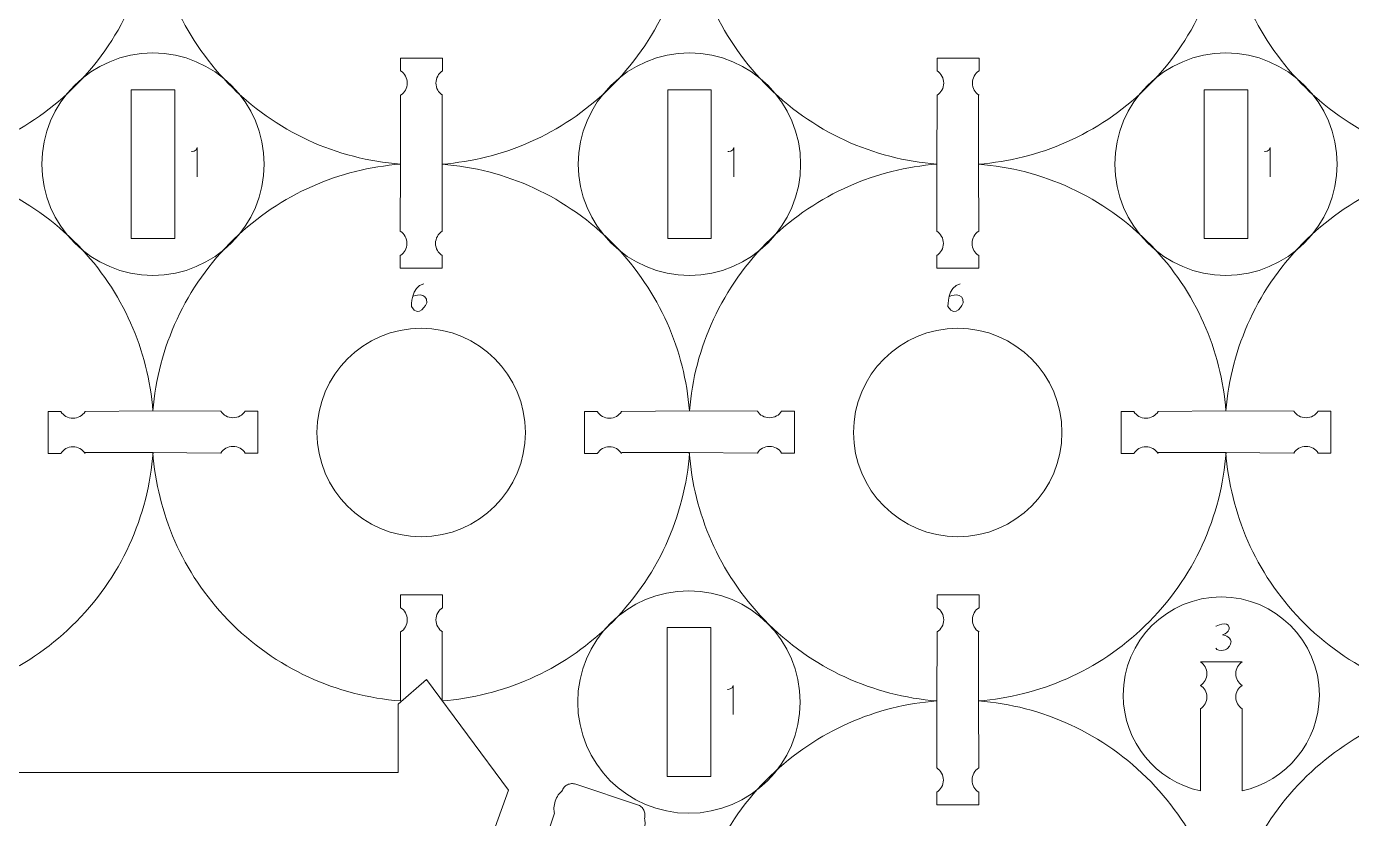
# Model space of a CAD drawing. Header units: centimetres. Extents: x -25 to 25, y -32.5 to 32.5.
# Drawn here: x 5.99 to 15.72, y 2.8 to 8.61 of the extents above; entities that cross this region are included whole.
import ezdxf

# ---------------------------------------------------------------- set-up
doc = ezdxf.new("R2010")
doc.units = ezdxf.units.CM
doc.header["$MEASUREMENT"] = 0
doc.layers.add('Capa 1', color=7, linetype='Continuous')

msp = doc.modelspace()

# ---------------------------------------------------------------- linework, layer by layer
at = {"layer": 'Capa 1', "color": 250, "lineweight": 9}
for centre in [(8.88901, 5.63467), (12.82693, 5.63467)]:
    msp.add_ellipse(centre, major_axis=(0, 0.765), ratio=1, dxfattribs=at)
for points, knots in [([(5.10378, 8.1127), (5.10378, 8.1127), (5.10406, 7.60411), (5.10406, 7.60411), (5.10406, 7.60411), (5.54714, 7.63827), (5.98133, 7.82133), (6.32549, 8.15467), (6.32549, 8.15467), (6.68774, 8.50552), (6.88667, 8.96141), (6.92106, 9.42766), (6.92106, 9.42766), (6.92106, 9.42766), (6.42241, 9.42794), (6.42241, 9.42794)], [0, 0, 0, 0, 0.2, 0.2, 0.2, 0.2, 0.4, 0.4, 0.4, 0.4, 0.6, 0.6, 0.6, 0.6, 1, 1, 1, 1]), ([(7.4185, 9.42324), (7.4185, 9.42324), (6.919, 9.42766), (6.919, 9.42766), (6.919, 9.42766), (6.95178, 8.98217), (7.13493, 8.54522), (7.47001, 8.19926), (7.47001, 8.19926), (7.81911, 7.83886), (8.27218, 7.6401), (8.73598, 7.60425), (8.73598, 7.60425), (8.73598, 7.60425), (8.73802, 8.11023), (8.73802, 8.11023)], [0, 0, 0, 0, 0.2, 0.2, 0.2, 0.2, 0.4, 0.4, 0.4, 0.4, 0.6, 0.6, 0.6, 0.6, 1, 1, 1, 1]), ([(9.0417, 8.1127), (9.0417, 8.1127), (9.04199, 7.60411), (9.04199, 7.60411), (9.04199, 7.60411), (9.48506, 7.63827), (9.91926, 7.82133), (10.26342, 8.15467), (10.26342, 8.15467), (10.62566, 8.50552), (10.82459, 8.96141), (10.85898, 9.42766), (10.85898, 9.42766), (10.85898, 9.42766), (10.36034, 9.42794), (10.36034, 9.42794)], [0, 0, 0, 0, 0.2, 0.2, 0.2, 0.2, 0.4, 0.4, 0.4, 0.4, 0.6, 0.6, 0.6, 0.6, 1, 1, 1, 1]), ([(11.35643, 9.42324), (11.35643, 9.42324), (10.85692, 9.42766), (10.85692, 9.42766), (10.85692, 9.42766), (10.88971, 8.98217), (11.07286, 8.54522), (11.40794, 8.19926), (11.40794, 8.19926), (11.75703, 7.83886), (12.21011, 7.6401), (12.6739, 7.60425), (12.6739, 7.60425), (12.6739, 7.60425), (12.67594, 8.11023), (12.67594, 8.11023)], [0, 0, 0, 0, 0.2, 0.2, 0.2, 0.2, 0.4, 0.4, 0.4, 0.4, 0.6, 0.6, 0.6, 0.6, 1, 1, 1, 1]), ([(12.97963, 8.1127), (12.97963, 8.1127), (12.97991, 7.60411), (12.97991, 7.60411), (12.97991, 7.60411), (13.42299, 7.63827), (13.85718, 7.82133), (14.20134, 8.15467), (14.20134, 8.15467), (14.56358, 8.50552), (14.76251, 8.96141), (14.79691, 9.42766), (14.79691, 9.42766), (14.79691, 9.42766), (14.29826, 9.42794), (14.29826, 9.42794)], [0, 0, 0, 0, 0.2, 0.2, 0.2, 0.2, 0.4, 0.4, 0.4, 0.4, 0.6, 0.6, 0.6, 0.6, 1, 1, 1, 1]), ([(15.29435, 9.42324), (15.29435, 9.42324), (14.79485, 9.42766), (14.79485, 9.42766), (14.79485, 9.42766), (14.82763, 8.98217), (15.01078, 8.54522), (15.34586, 8.19926), (15.34586, 8.19926), (15.69496, 7.83886), (16.14803, 7.6401), (16.61182, 7.60425), (16.61182, 7.60425), (16.61182, 7.60425), (16.61386, 8.11023), (16.61386, 8.11023)], [0, 0, 0, 0, 0.2, 0.2, 0.2, 0.2, 0.4, 0.4, 0.4, 0.4, 0.6, 0.6, 0.6, 0.6, 1, 1, 1, 1]), ([(6.10403, 7.60417), (6.10403, 8.05483), (6.46937, 8.42016), (6.92003, 8.42016), (6.92003, 8.42016), (7.37069, 8.42016), (7.73603, 8.05483), (7.73603, 7.60417), (7.73603, 7.60417), (7.73603, 7.15351), (7.37069, 6.78816), (6.92003, 6.78816), (6.92003, 6.78816), (6.46937, 6.78816), (6.10403, 7.15351), (6.10403, 7.60417)], [0, 0, 0, 0, 0.2, 0.2, 0.2, 0.2, 0.4, 0.4, 0.4, 0.4, 0.6, 0.6, 0.6, 0.6, 1, 1, 1, 1]), ([(8.73802, 8.28824), (8.73802, 8.28824), (8.7379, 8.38168), (8.7379, 8.38168), (8.7379, 8.38168), (8.7379, 8.38168), (9.04538, 8.38168), (9.04538, 8.38168), (9.04538, 8.38168), (9.04538, 8.38168), (9.04538, 8.28823), (9.04538, 8.28823)], [0, 0, 0, 0, 0.25, 0.25, 0.25, 0.25, 0.5, 0.5, 0.5, 0.5, 1, 1, 1, 1]), ([(10.04195, 7.60417), (10.04195, 8.05483), (10.40729, 8.42016), (10.85795, 8.42016), (10.85795, 8.42016), (11.30861, 8.42016), (11.67395, 8.05483), (11.67395, 7.60417), (11.67395, 7.60417), (11.67395, 7.15351), (11.30861, 6.78816), (10.85795, 6.78816), (10.85795, 6.78816), (10.40729, 6.78816), (10.04195, 7.15351), (10.04195, 7.60417)], [0, 0, 0, 0, 0.2, 0.2, 0.2, 0.2, 0.4, 0.4, 0.4, 0.4, 0.6, 0.6, 0.6, 0.6, 1, 1, 1, 1]), ([(12.67594, 8.28824), (12.67594, 8.28824), (12.67583, 8.38168), (12.67583, 8.38168), (12.67583, 8.38168), (12.67583, 8.38168), (12.98331, 8.38168), (12.98331, 8.38168), (12.98331, 8.38168), (12.98331, 8.38168), (12.98331, 8.28823), (12.98331, 8.28823)], [0, 0, 0, 0, 0.25, 0.25, 0.25, 0.25, 0.5, 0.5, 0.5, 0.5, 1, 1, 1, 1]), ([(13.97988, 7.60417), (13.97988, 8.05483), (14.34521, 8.42016), (14.79588, 8.42016), (14.79588, 8.42016), (15.24654, 8.42016), (15.61187, 8.05483), (15.61187, 7.60417), (15.61187, 7.60417), (15.61187, 7.15351), (15.24654, 6.78816), (14.79588, 6.78816), (14.79588, 6.78816), (14.34521, 6.78816), (13.97988, 7.15351), (13.97988, 7.60417)], [0, 0, 0, 0, 0.2, 0.2, 0.2, 0.2, 0.4, 0.4, 0.4, 0.4, 0.6, 0.6, 0.6, 0.6, 1, 1, 1, 1]), ([(8.73802, 8.11023), (8.76729, 8.12902), (8.78669, 8.16186), (8.78669, 8.19923), (8.78669, 8.19923), (8.78669, 8.2366), (8.76729, 8.26944), (8.73802, 8.28823)], [0, 0, 0, 0, 0.3333333, 0.3333333, 0.3333333, 0.3333333, 1, 1, 1, 1]), ([(9.04538, 8.11023), (9.01611, 8.12902), (8.99671, 8.16186), (8.99671, 8.19923), (8.99671, 8.19923), (8.99671, 8.2366), (9.01611, 8.26944), (9.04538, 8.28823)], [0, 0, 0, 0, 0.3333333, 0.3333333, 0.3333333, 0.3333333, 1, 1, 1, 1]), ([(12.67594, 8.11023), (12.70522, 8.12902), (12.72462, 8.16186), (12.72462, 8.19923), (12.72462, 8.19923), (12.72462, 8.2366), (12.70522, 8.26944), (12.67594, 8.28823)], [0, 0, 0, 0, 0.3333333, 0.3333333, 0.3333333, 0.3333333, 1, 1, 1, 1]), ([(12.98331, 8.11023), (12.95404, 8.12902), (12.93463, 8.16186), (12.93463, 8.19923), (12.93463, 8.19923), (12.93463, 8.2366), (12.95404, 8.26944), (12.98331, 8.28823)], [0, 0, 0, 0, 0.3333333, 0.3333333, 0.3333333, 0.3333333, 1, 1, 1, 1]), ([(7.07971, 8.15017), (7.07971, 8.15017), (7.07971, 7.05815), (7.07971, 7.05815), (7.07971, 7.05815), (7.07971, 7.05815), (6.76035, 7.05815), (6.76035, 7.05815), (6.76035, 7.05815), (6.76035, 7.05815), (6.76035, 8.15017), (6.76035, 8.15017), (6.76035, 8.15017), (6.76035, 8.15017), (7.07971, 8.15017), (7.07971, 8.15017)], [0, 0, 0, 0, 0.2, 0.2, 0.2, 0.2, 0.4, 0.4, 0.4, 0.4, 0.6, 0.6, 0.6, 0.6, 1, 1, 1, 1]), ([(11.01764, 8.15017), (11.01764, 8.15017), (11.01764, 7.05815), (11.01764, 7.05815), (11.01764, 7.05815), (11.01764, 7.05815), (10.69827, 7.05815), (10.69827, 7.05815), (10.69827, 7.05815), (10.69827, 7.05815), (10.69827, 8.15017), (10.69827, 8.15017), (10.69827, 8.15017), (10.69827, 8.15017), (11.01764, 8.15017), (11.01764, 8.15017)], [0, 0, 0, 0, 0.2, 0.2, 0.2, 0.2, 0.4, 0.4, 0.4, 0.4, 0.6, 0.6, 0.6, 0.6, 1, 1, 1, 1]), ([(14.95556, 8.15017), (14.95556, 8.15017), (14.95556, 7.05815), (14.95556, 7.05815), (14.95556, 7.05815), (14.95556, 7.05815), (14.63619, 7.05815), (14.63619, 7.05815), (14.63619, 7.05815), (14.63619, 7.05815), (14.63619, 8.15017), (14.63619, 8.15017), (14.63619, 8.15017), (14.63619, 8.15017), (14.95556, 8.15017), (14.95556, 8.15017)], [0, 0, 0, 0, 0.2, 0.2, 0.2, 0.2, 0.4, 0.4, 0.4, 0.4, 0.6, 0.6, 0.6, 0.6, 1, 1, 1, 1]), ([(6.42162, 5.78835), (6.42162, 5.78835), (6.92013, 5.79467), (6.92013, 5.79467), (6.92013, 5.79467), (6.8846, 6.2353), (6.70168, 6.66674), (6.37011, 7.00908), (6.37011, 7.00908), (6.02099, 7.36951), (5.56789, 7.56826), (5.10406, 7.60411), (5.10406, 7.60411), (5.10406, 7.60411), (5.10488, 7.11202), (5.10488, 7.11202)], [0, 0, 0, 0, 0.2, 0.2, 0.2, 0.2, 0.4, 0.4, 0.4, 0.4, 0.6, 0.6, 0.6, 0.6, 1, 1, 1, 1]), ([(8.73544, 7.11202), (8.73544, 7.11202), (8.73599, 7.60422), (8.73599, 7.60422), (8.73599, 7.60422), (8.29294, 7.57007), (7.85876, 7.38699), (7.51462, 7.05367), (7.51462, 7.05367), (7.15601, 6.70633), (6.95741, 6.25604), (6.92013, 5.79467), (6.92013, 5.79467), (6.92013, 5.79467), (7.41851, 5.79161), (7.41851, 5.79161)], [0, 0, 0, 0, 0.2, 0.2, 0.2, 0.2, 0.4, 0.4, 0.4, 0.4, 0.6, 0.6, 0.6, 0.6, 1, 1, 1, 1]), ([(10.35954, 5.78835), (10.35954, 5.78835), (10.85806, 5.79467), (10.85806, 5.79467), (10.85806, 5.79467), (10.82253, 6.2353), (10.6396, 6.66674), (10.30803, 7.00908), (10.30803, 7.00908), (9.95892, 7.36951), (9.50581, 7.56826), (9.04199, 7.60411), (9.04199, 7.60411), (9.04199, 7.60411), (9.0428, 7.11202), (9.0428, 7.11202)], [0, 0, 0, 0, 0.2, 0.2, 0.2, 0.2, 0.4, 0.4, 0.4, 0.4, 0.6, 0.6, 0.6, 0.6, 1, 1, 1, 1]), ([(12.67336, 7.11202), (12.67336, 7.11202), (12.67391, 7.60422), (12.67391, 7.60422), (12.67391, 7.60422), (12.23086, 7.57007), (11.79668, 7.38699), (11.45254, 7.05367), (11.45254, 7.05367), (11.09393, 6.70633), (10.89534, 6.25604), (10.85806, 5.79467), (10.85806, 5.79467), (10.85806, 5.79467), (11.35644, 5.79161), (11.35644, 5.79161)], [0, 0, 0, 0, 0.2, 0.2, 0.2, 0.2, 0.4, 0.4, 0.4, 0.4, 0.6, 0.6, 0.6, 0.6, 1, 1, 1, 1]), ([(14.29747, 5.78835), (14.29747, 5.78835), (14.79598, 5.79467), (14.79598, 5.79467), (14.79598, 5.79467), (14.76045, 6.2353), (14.57753, 6.66674), (14.24596, 7.00908), (14.24596, 7.00908), (13.89684, 7.36951), (13.44374, 7.56826), (12.97991, 7.60411), (12.97991, 7.60411), (12.97991, 7.60411), (12.98073, 7.11202), (12.98073, 7.11202)], [0, 0, 0, 0, 0.2, 0.2, 0.2, 0.2, 0.4, 0.4, 0.4, 0.4, 0.6, 0.6, 0.6, 0.6, 1, 1, 1, 1]), ([(16.61128, 7.11202), (16.61128, 7.11202), (16.61183, 7.60422), (16.61183, 7.60422), (16.61183, 7.60422), (16.16879, 7.57007), (15.7346, 7.38699), (15.39047, 7.05367), (15.39047, 7.05367), (15.03185, 6.70633), (14.83326, 6.25604), (14.79598, 5.79467), (14.79598, 5.79467), (14.79598, 5.79467), (15.29436, 5.79161), (15.29436, 5.79161)], [0, 0, 0, 0, 0.2, 0.2, 0.2, 0.2, 0.4, 0.4, 0.4, 0.4, 0.6, 0.6, 0.6, 0.6, 1, 1, 1, 1]), ([(8.73544, 6.93403), (8.76471, 6.95282), (8.78411, 6.98566), (8.78411, 7.02303), (8.78411, 7.02303), (8.78411, 7.06039), (8.76471, 7.09324), (8.73544, 7.11203)], [0, 0, 0, 0, 0.3333333, 0.3333333, 0.3333333, 0.3333333, 1, 1, 1, 1]), ([(9.0428, 6.93403), (9.01353, 6.95282), (8.99413, 6.98566), (8.99413, 7.02303), (8.99413, 7.02303), (8.99413, 7.06039), (9.01353, 7.09324), (9.0428, 7.11203)], [0, 0, 0, 0, 0.3333333, 0.3333333, 0.3333333, 0.3333333, 1, 1, 1, 1]), ([(12.67336, 6.93403), (12.70264, 6.95282), (12.72204, 6.98566), (12.72204, 7.02303), (12.72204, 7.02303), (12.72204, 7.06039), (12.70264, 7.09324), (12.67336, 7.11203)], [0, 0, 0, 0, 0.3333333, 0.3333333, 0.3333333, 0.3333333, 1, 1, 1, 1]), ([(12.98073, 6.93403), (12.95146, 6.95282), (12.93205, 6.98566), (12.93205, 7.02303), (12.93205, 7.02303), (12.93205, 7.06039), (12.95146, 7.09324), (12.98073, 7.11203)], [0, 0, 0, 0, 0.3333333, 0.3333333, 0.3333333, 0.3333333, 1, 1, 1, 1]), ([(8.73544, 6.93402), (8.73544, 6.93402), (8.73532, 6.84058), (8.73532, 6.84058), (8.73532, 6.84058), (8.73532, 6.84058), (9.0428, 6.84058), (9.0428, 6.84058), (9.0428, 6.84058), (9.0428, 6.84058), (9.0428, 6.93403), (9.0428, 6.93403)], [0, 0, 0, 0, 0.25, 0.25, 0.25, 0.25, 0.5, 0.5, 0.5, 0.5, 1, 1, 1, 1]), ([(12.67336, 6.93402), (12.67336, 6.93402), (12.67325, 6.84058), (12.67325, 6.84058), (12.67325, 6.84058), (12.67325, 6.84058), (12.98073, 6.84058), (12.98073, 6.84058), (12.98073, 6.84058), (12.98073, 6.84058), (12.98073, 6.93403), (12.98073, 6.93403)], [0, 0, 0, 0, 0.25, 0.25, 0.25, 0.25, 0.5, 0.5, 0.5, 0.5, 1, 1, 1, 1]), ([(6.24362, 5.78835), (6.24362, 5.78835), (6.15018, 5.78846), (6.15018, 5.78846), (6.15018, 5.78846), (6.15018, 5.78846), (6.15018, 5.48098), (6.15018, 5.48098), (6.15018, 5.48098), (6.15018, 5.48098), (6.24363, 5.48098), (6.24363, 5.48098)], [0, 0, 0, 0, 0.25, 0.25, 0.25, 0.25, 0.5, 0.5, 0.5, 0.5, 1, 1, 1, 1]), ([(6.42161, 5.78835), (6.40282, 5.75908), (6.36998, 5.73968), (6.33261, 5.73968), (6.33261, 5.73968), (6.29525, 5.73968), (6.2624, 5.75908), (6.24361, 5.78835)], [0, 0, 0, 0, 0.3333333, 0.3333333, 0.3333333, 0.3333333, 1, 1, 1, 1]), ([(7.59651, 5.79161), (7.57772, 5.76234), (7.54488, 5.74294), (7.50751, 5.74294), (7.50751, 5.74294), (7.47014, 5.74294), (7.4373, 5.76234), (7.41851, 5.79161)], [0, 0, 0, 0, 0.3333333, 0.3333333, 0.3333333, 0.3333333, 1, 1, 1, 1]), ([(7.59651, 5.79161), (7.59651, 5.79161), (7.68995, 5.79173), (7.68995, 5.79173), (7.68995, 5.79173), (7.68995, 5.79173), (7.68995, 5.48425), (7.68995, 5.48425), (7.68995, 5.48425), (7.68995, 5.48425), (7.5965, 5.48425), (7.5965, 5.48425)], [0, 0, 0, 0, 0.25, 0.25, 0.25, 0.25, 0.5, 0.5, 0.5, 0.5, 1, 1, 1, 1]), ([(10.18155, 5.78835), (10.18155, 5.78835), (10.08811, 5.78846), (10.08811, 5.78846), (10.08811, 5.78846), (10.08811, 5.78846), (10.08811, 5.48098), (10.08811, 5.48098), (10.08811, 5.48098), (10.08811, 5.48098), (10.18156, 5.48098), (10.18156, 5.48098)], [0, 0, 0, 0, 0.25, 0.25, 0.25, 0.25, 0.5, 0.5, 0.5, 0.5, 1, 1, 1, 1]), ([(10.35954, 5.78835), (10.34075, 5.75908), (10.3079, 5.73968), (10.27054, 5.73968), (10.27054, 5.73968), (10.23317, 5.73968), (10.20033, 5.75908), (10.18154, 5.78835)], [0, 0, 0, 0, 0.3333333, 0.3333333, 0.3333333, 0.3333333, 1, 1, 1, 1]), ([(11.53443, 5.79161), (11.51564, 5.76234), (11.4828, 5.74294), (11.44543, 5.74294), (11.44543, 5.74294), (11.40807, 5.74294), (11.37523, 5.76234), (11.35644, 5.79161)], [0, 0, 0, 0, 0.3333333, 0.3333333, 0.3333333, 0.3333333, 1, 1, 1, 1]), ([(11.53443, 5.79161), (11.53443, 5.79161), (11.62787, 5.79173), (11.62787, 5.79173), (11.62787, 5.79173), (11.62787, 5.79173), (11.62787, 5.48425), (11.62787, 5.48425), (11.62787, 5.48425), (11.62787, 5.48425), (11.53442, 5.48425), (11.53442, 5.48425)], [0, 0, 0, 0, 0.25, 0.25, 0.25, 0.25, 0.5, 0.5, 0.5, 0.5, 1, 1, 1, 1]), ([(14.11947, 5.78835), (14.11947, 5.78835), (14.02603, 5.78846), (14.02603, 5.78846), (14.02603, 5.78846), (14.02603, 5.78846), (14.02603, 5.48098), (14.02603, 5.48098), (14.02603, 5.48098), (14.02603, 5.48098), (14.11948, 5.48098), (14.11948, 5.48098)], [0, 0, 0, 0, 0.25, 0.25, 0.25, 0.25, 0.5, 0.5, 0.5, 0.5, 1, 1, 1, 1]), ([(14.29746, 5.78835), (14.27867, 5.75908), (14.24583, 5.73968), (14.20846, 5.73968), (14.20846, 5.73968), (14.1711, 5.73968), (14.13825, 5.75908), (14.11946, 5.78835)], [0, 0, 0, 0, 0.3333333, 0.3333333, 0.3333333, 0.3333333, 1, 1, 1, 1]), ([(15.47236, 5.79161), (15.45357, 5.76234), (15.42073, 5.74294), (15.38336, 5.74294), (15.38336, 5.74294), (15.34599, 5.74294), (15.31315, 5.76234), (15.29436, 5.79161)], [0, 0, 0, 0, 0.3333333, 0.3333333, 0.3333333, 0.3333333, 1, 1, 1, 1]), ([(15.47236, 5.79161), (15.47236, 5.79161), (15.56579, 5.79173), (15.56579, 5.79173), (15.56579, 5.79173), (15.56579, 5.79173), (15.56579, 5.48425), (15.56579, 5.48425), (15.56579, 5.48425), (15.56579, 5.48425), (15.47235, 5.48425), (15.47235, 5.48425)], [0, 0, 0, 0, 0.25, 0.25, 0.25, 0.25, 0.5, 0.5, 0.5, 0.5, 1, 1, 1, 1]), ([(5.10379, 4.1737), (5.10379, 4.1737), (5.10407, 3.66512), (5.10407, 3.66512), (5.10407, 3.66512), (5.54715, 3.69928), (5.98134, 3.88234), (6.3255, 4.21567), (6.3255, 4.21567), (6.68774, 4.56652), (6.88667, 5.02241), (6.92107, 5.48866), (6.92107, 5.48866), (6.92107, 5.48866), (6.42242, 5.48895), (6.42242, 5.48895)], [0, 0, 0, 0, 0.2, 0.2, 0.2, 0.2, 0.4, 0.4, 0.4, 0.4, 0.6, 0.6, 0.6, 0.6, 1, 1, 1, 1]), ([(6.42161, 5.48099), (6.40282, 5.51026), (6.36998, 5.52966), (6.33261, 5.52966), (6.33261, 5.52966), (6.29525, 5.52966), (6.2624, 5.51026), (6.24361, 5.48099)], [0, 0, 0, 0, 0.3333333, 0.3333333, 0.3333333, 0.3333333, 1, 1, 1, 1]), ([(7.41851, 5.48425), (7.41851, 5.48425), (6.91901, 5.48866), (6.91901, 5.48866), (6.91901, 5.48866), (6.95179, 5.04318), (7.13494, 4.60622), (7.47002, 4.26027), (7.47002, 4.26027), (7.81912, 3.89986), (8.27219, 3.7011), (8.73599, 3.66525), (8.73599, 3.66525), (8.73599, 3.66525), (8.73803, 4.17123), (8.73803, 4.17123)], [0, 0, 0, 0, 0.2, 0.2, 0.2, 0.2, 0.4, 0.4, 0.4, 0.4, 0.6, 0.6, 0.6, 0.6, 1, 1, 1, 1]), ([(7.59651, 5.48425), (7.57772, 5.51352), (7.54488, 5.53292), (7.50751, 5.53292), (7.50751, 5.53292), (7.47014, 5.53292), (7.4373, 5.51352), (7.41851, 5.48425)], [0, 0, 0, 0, 0.3333333, 0.3333333, 0.3333333, 0.3333333, 1, 1, 1, 1]), ([(9.04171, 4.1737), (9.04171, 4.1737), (9.042, 3.66512), (9.042, 3.66512), (9.042, 3.66512), (9.48507, 3.69928), (9.91927, 3.88234), (10.26343, 4.21567), (10.26343, 4.21567), (10.62567, 4.56652), (10.8246, 5.02241), (10.85899, 5.48866), (10.85899, 5.48866), (10.85899, 5.48866), (10.36035, 5.48895), (10.36035, 5.48895)], [0, 0, 0, 0, 0.2, 0.2, 0.2, 0.2, 0.4, 0.4, 0.4, 0.4, 0.6, 0.6, 0.6, 0.6, 1, 1, 1, 1]), ([(10.35954, 5.48099), (10.34075, 5.51026), (10.3079, 5.52966), (10.27054, 5.52966), (10.27054, 5.52966), (10.23317, 5.52966), (10.20033, 5.51026), (10.18154, 5.48099)], [0, 0, 0, 0, 0.3333333, 0.3333333, 0.3333333, 0.3333333, 1, 1, 1, 1]), ([(11.35644, 5.48425), (11.35644, 5.48425), (10.85693, 5.48866), (10.85693, 5.48866), (10.85693, 5.48866), (10.88972, 5.04318), (11.07287, 4.60622), (11.40795, 4.26027), (11.40795, 4.26027), (11.75704, 3.89986), (12.21012, 3.7011), (12.67391, 3.66525), (12.67391, 3.66525), (12.67391, 3.66525), (12.67595, 4.17123), (12.67595, 4.17123)], [0, 0, 0, 0, 0.2, 0.2, 0.2, 0.2, 0.4, 0.4, 0.4, 0.4, 0.6, 0.6, 0.6, 0.6, 1, 1, 1, 1]), ([(11.53443, 5.48425), (11.51564, 5.51352), (11.4828, 5.53292), (11.44543, 5.53292), (11.44543, 5.53292), (11.40807, 5.53292), (11.37523, 5.51352), (11.35644, 5.48425)], [0, 0, 0, 0, 0.3333333, 0.3333333, 0.3333333, 0.3333333, 1, 1, 1, 1]), ([(12.97964, 4.1737), (12.97964, 4.1737), (12.97992, 3.66512), (12.97992, 3.66512), (12.97992, 3.66512), (13.423, 3.69928), (13.85719, 3.88234), (14.20135, 4.21567), (14.20135, 4.21567), (14.56359, 4.56652), (14.76252, 5.02241), (14.79692, 5.48866), (14.79692, 5.48866), (14.79692, 5.48866), (14.29827, 5.48895), (14.29827, 5.48895)], [0, 0, 0, 0, 0.2, 0.2, 0.2, 0.2, 0.4, 0.4, 0.4, 0.4, 0.6, 0.6, 0.6, 0.6, 1, 1, 1, 1]), ([(14.29746, 5.48099), (14.27867, 5.51026), (14.24583, 5.52966), (14.20846, 5.52966), (14.20846, 5.52966), (14.1711, 5.52966), (14.13825, 5.51026), (14.11946, 5.48099)], [0, 0, 0, 0, 0.3333333, 0.3333333, 0.3333333, 0.3333333, 1, 1, 1, 1]), ([(15.29436, 5.48425), (15.29436, 5.48425), (14.79486, 5.48866), (14.79486, 5.48866), (14.79486, 5.48866), (14.82764, 5.04318), (15.01079, 4.60622), (15.34587, 4.26027), (15.34587, 4.26027), (15.69497, 3.89986), (16.14804, 3.7011), (16.61183, 3.66525), (16.61183, 3.66525), (16.61183, 3.66525), (16.61387, 4.17123), (16.61387, 4.17123)], [0, 0, 0, 0, 0.2, 0.2, 0.2, 0.2, 0.4, 0.4, 0.4, 0.4, 0.6, 0.6, 0.6, 0.6, 1, 1, 1, 1]), ([(15.47236, 5.48425), (15.45357, 5.51352), (15.42073, 5.53292), (15.38336, 5.53292), (15.38336, 5.53292), (15.34599, 5.53292), (15.31315, 5.51352), (15.29436, 5.48425)], [0, 0, 0, 0, 0.3333333, 0.3333333, 0.3333333, 0.3333333, 1, 1, 1, 1]), ([(8.73803, 4.34925), (8.73803, 4.34925), (8.73791, 4.44268), (8.73791, 4.44268), (8.73791, 4.44268), (8.73791, 4.44268), (9.04539, 4.44268), (9.04539, 4.44268), (9.04539, 4.44268), (9.04539, 4.44268), (9.04539, 4.34924), (9.04539, 4.34924)], [0, 0, 0, 0, 0.25, 0.25, 0.25, 0.25, 0.5, 0.5, 0.5, 0.5, 1, 1, 1, 1]), ([(10.03798, 3.65673), (10.03798, 4.10739), (10.40331, 4.47272), (10.85398, 4.47272), (10.85398, 4.47272), (11.30464, 4.47272), (11.66997, 4.10739), (11.66997, 3.65673), (11.66997, 3.65673), (11.66997, 3.20607), (11.30464, 2.84072), (10.85398, 2.84072), (10.85398, 2.84072), (10.40331, 2.84072), (10.03798, 3.20607), (10.03798, 3.65673)], [0, 0, 0, 0, 0.2, 0.2, 0.2, 0.2, 0.4, 0.4, 0.4, 0.4, 0.6, 0.6, 0.6, 0.6, 1, 1, 1, 1]), ([(12.67595, 4.34925), (12.67595, 4.34925), (12.67584, 4.44268), (12.67584, 4.44268), (12.67584, 4.44268), (12.67584, 4.44268), (12.98332, 4.44268), (12.98332, 4.44268), (12.98332, 4.44268), (12.98332, 4.44268), (12.98332, 4.34924), (12.98332, 4.34924)], [0, 0, 0, 0, 0.25, 0.25, 0.25, 0.25, 0.5, 0.5, 0.5, 0.5, 1, 1, 1, 1]), ([(14.60858, 3.6075), (14.60858, 3.6075), (14.60858, 3.00516), (14.60858, 3.00516), (14.60858, 3.00516), (14.28462, 3.0753), (14.0419, 3.36351), (14.0419, 3.70847), (14.0419, 3.70847), (14.0419, 4.10594), (14.36411, 4.42814), (14.76158, 4.42814), (14.76158, 4.42814), (15.15904, 4.42814), (15.48125, 4.10594), (15.48125, 3.70847), (15.48125, 3.70847), (15.48125, 3.36351), (15.23853, 3.07529), (14.91458, 3.00516), (14.91458, 3.00516), (14.91458, 3.00516), (14.91459, 3.60734), (14.91459, 3.60734)], [0, 0, 0, 0, 0.1428571, 0.1428571, 0.1428571, 0.1428571, 0.2857143, 0.2857143, 0.2857143, 0.2857143, 0.4285714, 0.4285714, 0.4285714, 0.4285714, 0.5714286, 0.5714286, 0.5714286, 0.5714286, 0.7142857, 0.7142857, 0.7142857, 0.7142857, 1, 1, 1, 1]), ([(8.73803, 4.17124), (8.7673, 4.19003), (8.7867, 4.22287), (8.7867, 4.26024), (8.7867, 4.26024), (8.7867, 4.2976), (8.7673, 4.33045), (8.73803, 4.34923)], [0, 0, 0, 0, 0.3333333, 0.3333333, 0.3333333, 0.3333333, 1, 1, 1, 1]), ([(9.04539, 4.17124), (9.01612, 4.19003), (8.99672, 4.22287), (8.99672, 4.26024), (8.99672, 4.26024), (8.99672, 4.2976), (9.01612, 4.33045), (9.04539, 4.34923)], [0, 0, 0, 0, 0.3333333, 0.3333333, 0.3333333, 0.3333333, 1, 1, 1, 1]), ([(12.67595, 4.17124), (12.70523, 4.19003), (12.72463, 4.22287), (12.72463, 4.26024), (12.72463, 4.26024), (12.72463, 4.2976), (12.70523, 4.33045), (12.67595, 4.34923)], [0, 0, 0, 0, 0.3333333, 0.3333333, 0.3333333, 0.3333333, 1, 1, 1, 1]), ([(12.98332, 4.17124), (12.95405, 4.19003), (12.93464, 4.22287), (12.93464, 4.26024), (12.93464, 4.26024), (12.93464, 4.2976), (12.95405, 4.33045), (12.98332, 4.34923)], [0, 0, 0, 0, 0.3333333, 0.3333333, 0.3333333, 0.3333333, 1, 1, 1, 1]), ([(11.01366, 4.20273), (11.01366, 4.20273), (11.01366, 3.11071), (11.01366, 3.11071), (11.01366, 3.11071), (11.01366, 3.11071), (10.69429, 3.11071), (10.69429, 3.11071), (10.69429, 3.11071), (10.69429, 3.11071), (10.69429, 4.20273), (10.69429, 4.20273), (10.69429, 4.20273), (10.69429, 4.20273), (11.01366, 4.20273), (11.01366, 4.20273)], [0, 0, 0, 0, 0.2, 0.2, 0.2, 0.2, 0.4, 0.4, 0.4, 0.4, 0.6, 0.6, 0.6, 0.6, 1, 1, 1, 1]), ([(14.60858, 3.95112), (14.63683, 3.93298), (14.65556, 3.90128), (14.65556, 3.86521), (14.65556, 3.86521), (14.65556, 3.82914), (14.63683, 3.79744), (14.60858, 3.77931)], [0, 0, 0, 0, 0.3333333, 0.3333333, 0.3333333, 0.3333333, 1, 1, 1, 1]), ([(14.91459, 3.95095), (14.88633, 3.93282), (14.8676, 3.90112), (14.8676, 3.86505), (14.8676, 3.86505), (14.8676, 3.82898), (14.88633, 3.79728), (14.91459, 3.77914)], [0, 0, 0, 0, 0.3333333, 0.3333333, 0.3333333, 0.3333333, 1, 1, 1, 1]), ([(2.66116, 2.22132), (2.66116, 2.22132), (2.66116, 2.52732), (2.66116, 2.52732), (2.66116, 2.52732), (2.66116, 2.52732), (-0.33591, 2.52732), (-0.33591, 2.52732), (-0.33591, 2.52732), (-0.33591, 2.52732), (-0.67098, 3.04539), (-0.67098, 3.04539), (-0.67098, 3.04539), (-0.67098, 3.04539), (-0.0187, 3.86886), (-0.0187, 3.86886), (-0.0187, 3.86886), (-0.0187, 3.86886), (0.13869, 3.8212), (0.13869, 3.8212), (0.13869, 3.8212), (0.13869, 3.8212), (0.13869, 3.13932), (0.13869, 3.13932), (0.13869, 3.13932), (0.13869, 3.13932), (8.71916, 3.13932), (8.71916, 3.13932), (8.71916, 3.13932), (8.71916, 3.13932), (8.71916, 3.64077), (8.71916, 3.64077), (8.71916, 3.64077), (8.71916, 3.64077), (8.9278, 3.82284), (8.9278, 3.82284), (8.9278, 3.82284), (8.9278, 3.82284), (9.52924, 3.00967), (9.52924, 3.00967), (9.52924, 3.00967), (9.52924, 3.00967), (9.35567, 2.52732), (9.35567, 2.52732), (9.35567, 2.52732), (9.35567, 2.52732), (6.19669, 2.52732), (6.19669, 2.52732), (6.19669, 2.52732), (6.19669, 2.52732), (6.19669, 2.22132), (6.19669, 2.22132)], [0, 0, 0, 0, 0.0714286, 0.0714286, 0.0714286, 0.0714286, 0.1428571, 0.1428571, 0.1428571, 0.1428571, 0.2142857, 0.2142857, 0.2142857, 0.2142857, 0.2857143, 0.2857143, 0.2857143, 0.2857143, 0.3571429, 0.3571429, 0.3571429, 0.3571429, 0.4285714, 0.4285714, 0.4285714, 0.4285714, 0.5, 0.5, 0.5, 0.5, 0.5714286, 0.5714286, 0.5714286, 0.5714286, 0.6428571, 0.6428571, 0.6428571, 0.6428571, 0.7142857, 0.7142857, 0.7142857, 0.7142857, 0.7857143, 0.7857143, 0.7857143, 0.7857143, 0.8571429, 0.8571429, 0.8571429, 0.8571429, 1, 1, 1, 1]), ([(14.60858, 3.77931), (14.63683, 3.76117), (14.65556, 3.72947), (14.65556, 3.6934), (14.65556, 3.6934), (14.65556, 3.65734), (14.63683, 3.62563), (14.60858, 3.6075)], [0, 0, 0, 0, 0.3333333, 0.3333333, 0.3333333, 0.3333333, 1, 1, 1, 1]), ([(14.91459, 3.77914), (14.88633, 3.76101), (14.8676, 3.72931), (14.8676, 3.69324), (14.8676, 3.69324), (14.8676, 3.65717), (14.88633, 3.62547), (14.91459, 3.60734)], [0, 0, 0, 0, 0.3333333, 0.3333333, 0.3333333, 0.3333333, 1, 1, 1, 1]), ([(12.67337, 3.17303), (12.67337, 3.17303), (12.67392, 3.66522), (12.67392, 3.66522), (12.67392, 3.66522), (12.23087, 3.63107), (11.79669, 3.44799), (11.45255, 3.11468), (11.45255, 3.11468), (11.09394, 2.76733), (10.89535, 2.31705), (10.85807, 1.85568), (10.85807, 1.85568), (10.85807, 1.85568), (11.35645, 1.85262), (11.35645, 1.85262)], [0, 0, 0, 0, 0.2, 0.2, 0.2, 0.2, 0.4, 0.4, 0.4, 0.4, 0.6, 0.6, 0.6, 0.6, 1, 1, 1, 1]), ([(14.29748, 1.84936), (14.29748, 1.84936), (14.79599, 1.85568), (14.79599, 1.85568), (14.79599, 1.85568), (14.76046, 2.29631), (14.57754, 2.72775), (14.24597, 3.07008), (14.24597, 3.07008), (13.89685, 3.43052), (13.44375, 3.62927), (12.97992, 3.66512), (12.97992, 3.66512), (12.97992, 3.66512), (12.98074, 3.17303), (12.98074, 3.17303)], [0, 0, 0, 0, 0.2, 0.2, 0.2, 0.2, 0.4, 0.4, 0.4, 0.4, 0.6, 0.6, 0.6, 0.6, 1, 1, 1, 1]), ([(16.61129, 3.17303), (16.61129, 3.17303), (16.61184, 3.66522), (16.61184, 3.66522), (16.61184, 3.66522), (16.1688, 3.63107), (15.73461, 3.44799), (15.39048, 3.11468), (15.39048, 3.11468), (15.03186, 2.76733), (14.83327, 2.31705), (14.79599, 1.85568), (14.79599, 1.85568), (14.79599, 1.85568), (15.29437, 1.85262), (15.29437, 1.85262)], [0, 0, 0, 0, 0.2, 0.2, 0.2, 0.2, 0.4, 0.4, 0.4, 0.4, 0.6, 0.6, 0.6, 0.6, 1, 1, 1, 1]), ([(12.67337, 2.99503), (12.70265, 3.01382), (12.72205, 3.04667), (12.72205, 3.08403), (12.72205, 3.08403), (12.72205, 3.1214), (12.70265, 3.15424), (12.67337, 3.17303)], [0, 0, 0, 0, 0.3333333, 0.3333333, 0.3333333, 0.3333333, 1, 1, 1, 1]), ([(12.98074, 2.99503), (12.95147, 3.01382), (12.93206, 3.04667), (12.93206, 3.08403), (12.93206, 3.08403), (12.93206, 3.1214), (12.95147, 3.15424), (12.98074, 3.17303)], [0, 0, 0, 0, 0.3333333, 0.3333333, 0.3333333, 0.3333333, 1, 1, 1, 1]), ([(10.52745, 2.80221), (10.52745, 2.80221), (10.52964, 2.81008), (10.52964, 2.81008), (10.52964, 2.81008), (10.52964, 2.81008), (10.53099, 2.81797), (10.53099, 2.81797), (10.53099, 2.81797), (10.53099, 2.81797), (10.53155, 2.82584), (10.53155, 2.82584), (10.53155, 2.82584), (10.53155, 2.82584), (10.53132, 2.83363), (10.53132, 2.83363), (10.53132, 2.83363), (10.53132, 2.83363), (10.53034, 2.84131), (10.53034, 2.84131), (10.53034, 2.84131), (10.53034, 2.84131), (10.52862, 2.84881), (10.52862, 2.84881), (10.52862, 2.84881), (10.52862, 2.84881), (10.5262, 2.85609), (10.5262, 2.85609), (10.5262, 2.85609), (10.5262, 2.85609), (10.5231, 2.86308), (10.5231, 2.86308), (10.5231, 2.86308), (10.5231, 2.86308), (10.51936, 2.86976), (10.51936, 2.86976), (10.51936, 2.86976), (10.51936, 2.86976), (10.51498, 2.87605), (10.51498, 2.87605), (10.51498, 2.87605), (10.51498, 2.87605), (10.51001, 2.88191), (10.51001, 2.88191), (10.51001, 2.88191), (10.51001, 2.88191), (10.50446, 2.8873), (10.50446, 2.8873), (10.50446, 2.8873), (10.50446, 2.8873), (10.49835, 2.89216), (10.49835, 2.89216), (10.49835, 2.89216), (10.49835, 2.89216), (10.49172, 2.89644), (10.49172, 2.89644), (10.49172, 2.89644), (10.49172, 2.89644), (10.48459, 2.90008), (10.48459, 2.90008), (10.48459, 2.90008), (10.48459, 2.90008), (10.47699, 2.90305), (10.47699, 2.90305), (10.47699, 2.90305), (10.47699, 2.90305), (10.02307, 3.05418), (10.02307, 3.05418), (10.02307, 3.05418), (10.02307, 3.05418), (10.0152, 3.05636), (10.0152, 3.05636), (10.0152, 3.05636), (10.0152, 3.05636), (10.00731, 3.05772), (10.00731, 3.05772), (10.00731, 3.05772), (10.00731, 3.05772), (9.99943, 3.05826), (9.99943, 3.05826), (9.99943, 3.05826), (9.99943, 3.05826), (9.99164, 3.05803), (9.99164, 3.05803), (9.99164, 3.05803), (9.99164, 3.05803), (9.98397, 3.05705), (9.98397, 3.05705), (9.98397, 3.05705), (9.98397, 3.05705), (9.97646, 3.05534), (9.97646, 3.05534), (9.97646, 3.05534), (9.97646, 3.05534), (9.9692, 3.05292), (9.9692, 3.05292), (9.9692, 3.05292), (9.9692, 3.05292), (9.96219, 3.04983), (9.96219, 3.04983), (9.96219, 3.04983), (9.96219, 3.04983), (9.95552, 3.04608), (9.95552, 3.04608), (9.95552, 3.04608), (9.95552, 3.04608), (9.94923, 3.04171), (9.94923, 3.04171), (9.94923, 3.04171), (9.94923, 3.04171), (9.94336, 3.03674), (9.94336, 3.03674), (9.94336, 3.03674), (9.94336, 3.03674), (9.93797, 3.03118), (9.93797, 3.03118), (9.93797, 3.03118), (9.93797, 3.03118), (9.93311, 3.02508), (9.93311, 3.02508), (9.93311, 3.02508), (9.93311, 3.02508), (9.92884, 3.01845), (9.92884, 3.01845), (9.92884, 3.01845), (9.92884, 3.01845), (9.92519, 3.01132), (9.92519, 3.01132), (9.92519, 3.01132), (9.92519, 3.01132), (9.92223, 3.00371), (9.92223, 3.00371)], [0, 0, 0, 0, 0.0294118, 0.0294118, 0.0294118, 0.0294118, 0.0588235, 0.0588235, 0.0588235, 0.0588235, 0.0882353, 0.0882353, 0.0882353, 0.0882353, 0.1176471, 0.1176471, 0.1176471, 0.1176471, 0.1470588, 0.1470588, 0.1470588, 0.1470588, 0.1764706, 0.1764706, 0.1764706, 0.1764706, 0.2058824, 0.2058824, 0.2058824, 0.2058824, 0.2352941, 0.2352941, 0.2352941, 0.2352941, 0.2647059, 0.2647059, 0.2647059, 0.2647059, 0.2941176, 0.2941176, 0.2941176, 0.2941176, 0.3235294, 0.3235294, 0.3235294, 0.3235294, 0.3529412, 0.3529412, 0.3529412, 0.3529412, 0.3823529, 0.3823529, 0.3823529, 0.3823529, 0.4117647, 0.4117647, 0.4117647, 0.4117647, 0.4411765, 0.4411765, 0.4411765, 0.4411765, 0.4705882, 0.4705882, 0.4705882, 0.4705882, 0.5, 0.5, 0.5, 0.5, 0.5294118, 0.5294118, 0.5294118, 0.5294118, 0.5588235, 0.5588235, 0.5588235, 0.5588235, 0.5882353, 0.5882353, 0.5882353, 0.5882353, 0.6176471, 0.6176471, 0.6176471, 0.6176471, 0.6470588, 0.6470588, 0.6470588, 0.6470588, 0.6764706, 0.6764706, 0.6764706, 0.6764706, 0.7058824, 0.7058824, 0.7058824, 0.7058824, 0.7352941, 0.7352941, 0.7352941, 0.7352941, 0.7647059, 0.7647059, 0.7647059, 0.7647059, 0.7941176, 0.7941176, 0.7941176, 0.7941176, 0.8235294, 0.8235294, 0.8235294, 0.8235294, 0.8529412, 0.8529412, 0.8529412, 0.8529412, 0.8823529, 0.8823529, 0.8823529, 0.8823529, 0.9117647, 0.9117647, 0.9117647, 0.9117647, 0.9411765, 0.9411765, 0.9411765, 0.9411765, 1, 1, 1, 1]), ([(9.92223, 3.00371), (9.90309, 2.99096), (9.8842, 2.96384), (9.8728, 2.92962), (9.8728, 2.92962), (9.86141, 2.8954), (9.86028, 2.86236), (9.86795, 2.84069)], [0, 0, 0, 0, 0.3333333, 0.3333333, 0.3333333, 0.3333333, 1, 1, 1, 1]), ([(12.67337, 2.99502), (12.67337, 2.99502), (12.67326, 2.90159), (12.67326, 2.90159), (12.67326, 2.90159), (12.67326, 2.90159), (12.98074, 2.90159), (12.98074, 2.90159), (12.98074, 2.90159), (12.98074, 2.90159), (12.98074, 2.99503), (12.98074, 2.99503)], [0, 0, 0, 0, 0.25, 0.25, 0.25, 0.25, 0.5, 0.5, 0.5, 0.5, 1, 1, 1, 1]), ([(9.86795, 2.84069), (9.86795, 2.84069), (9.74202, 2.46243), (9.74202, 2.46243), (9.74202, 2.46243), (9.74202, 2.46243), (9.51506, 2.53799), (9.51506, 2.53799), (9.51506, 2.53799), (9.51506, 2.53799), (9.5072, 2.54018), (9.5072, 2.54018), (9.5072, 2.54018), (9.5072, 2.54018), (9.49929, 2.54153), (9.49929, 2.54153), (9.49929, 2.54153), (9.49929, 2.54153), (9.49142, 2.54208), (9.49142, 2.54208), (9.49142, 2.54208), (9.49142, 2.54208), (9.48363, 2.54185), (9.48363, 2.54185), (9.48363, 2.54185), (9.48363, 2.54185), (9.47596, 2.54086), (9.47596, 2.54086), (9.47596, 2.54086), (9.47596, 2.54086), (9.46845, 2.53916), (9.46845, 2.53916), (9.46845, 2.53916), (9.46845, 2.53916), (9.46118, 2.53674), (9.46118, 2.53674), (9.46118, 2.53674), (9.46118, 2.53674), (9.45418, 2.53364), (9.45418, 2.53364), (9.45418, 2.53364), (9.45418, 2.53364), (9.44751, 2.52989), (9.44751, 2.52989), (9.44751, 2.52989), (9.44751, 2.52989), (9.44122, 2.52552), (9.44122, 2.52552), (9.44122, 2.52552), (9.44122, 2.52552), (9.43535, 2.52055), (9.43535, 2.52055), (9.43535, 2.52055), (9.43535, 2.52055), (9.42996, 2.51499), (9.42996, 2.51499), (9.42996, 2.51499), (9.42996, 2.51499), (9.4251, 2.50889), (9.4251, 2.50889), (9.4251, 2.50889), (9.4251, 2.50889), (9.42082, 2.50226), (9.42082, 2.50226), (9.42082, 2.50226), (9.42082, 2.50226), (9.41718, 2.49513), (9.41718, 2.49513), (9.41718, 2.49513), (9.41718, 2.49513), (9.41422, 2.48753), (9.41422, 2.48753)], [0, 0, 0, 0, 0.0526316, 0.0526316, 0.0526316, 0.0526316, 0.1052632, 0.1052632, 0.1052632, 0.1052632, 0.1578947, 0.1578947, 0.1578947, 0.1578947, 0.2105263, 0.2105263, 0.2105263, 0.2105263, 0.2631579, 0.2631579, 0.2631579, 0.2631579, 0.3157895, 0.3157895, 0.3157895, 0.3157895, 0.3684211, 0.3684211, 0.3684211, 0.3684211, 0.4210526, 0.4210526, 0.4210526, 0.4210526, 0.4736842, 0.4736842, 0.4736842, 0.4736842, 0.5263158, 0.5263158, 0.5263158, 0.5263158, 0.5789474, 0.5789474, 0.5789474, 0.5789474, 0.6315789, 0.6315789, 0.6315789, 0.6315789, 0.6842105, 0.6842105, 0.6842105, 0.6842105, 0.7368421, 0.7368421, 0.7368421, 0.7368421, 0.7894737, 0.7894737, 0.7894737, 0.7894737, 0.8421053, 0.8421053, 0.8421053, 0.8421053, 0.8947368, 0.8947368, 0.8947368, 0.8947368, 1, 1, 1, 1]), ([(10.52745, 2.80221), (10.53513, 2.78054), (10.534, 2.7475), (10.5226, 2.71328), (10.5226, 2.71328), (10.51121, 2.67906), (10.49231, 2.65194), (10.47318, 2.63919)], [0, 0, 0, 0, 0.3333333, 0.3333333, 0.3333333, 0.3333333, 1, 1, 1, 1])]:
    msp.add_open_spline(points, degree=3, knots=knots, dxfattribs=at)
at = {"layer": 'Capa 1', "color": 22, "lineweight": 9}
for points in [[(7.20211, 7.69597), (7.20211, 7.69597), (7.24333, 7.69765), (7.245, 7.72598)], [(7.245, 7.72598), (7.245, 7.72598), (7.245, 7.51228), (7.245, 7.51228)], [(11.14003, 7.69597), (11.14003, 7.69597), (11.18125, 7.69765), (11.18292, 7.72598)], [(11.18292, 7.72598), (11.18292, 7.72598), (11.18292, 7.51228), (11.18292, 7.51228)], [(15.07796, 7.69597), (15.07796, 7.69597), (15.11918, 7.69765), (15.12085, 7.72598)], [(15.12085, 7.72598), (15.12085, 7.72598), (15.12085, 7.51228), (15.12085, 7.51228)], [(11.13606, 3.74853), (11.13606, 3.74853), (11.17728, 3.75021), (11.17895, 3.77854)], [(11.17895, 3.77854), (11.17895, 3.77854), (11.17895, 3.56484), (11.17895, 3.56484)]]:
    msp.add_open_spline(points, degree=3, dxfattribs=at)
for points, knots in [([(8.82895, 6.63471), (8.82895, 6.63471), (8.93487, 6.67607), (8.92982, 6.58563), (8.92982, 6.58563), (8.92982, 6.58563), (8.87352, 6.46143), (8.81716, 6.55903), (8.81716, 6.55903), (8.81716, 6.55903), (8.81212, 6.707), (8.90791, 6.72716)], [0, 0, 0, 0, 0.25, 0.25, 0.25, 0.25, 0.5, 0.5, 0.5, 0.5, 1, 1, 1, 1]), ([(12.76687, 6.63471), (12.76687, 6.63471), (12.87279, 6.67607), (12.86774, 6.58563), (12.86774, 6.58563), (12.86774, 6.58563), (12.81145, 6.46143), (12.75508, 6.55903), (12.75508, 6.55903), (12.75508, 6.55903), (12.75004, 6.707), (12.84583, 6.72716)], [0, 0, 0, 0, 0.25, 0.25, 0.25, 0.25, 0.5, 0.5, 0.5, 0.5, 1, 1, 1, 1]), ([(14.72117, 4.05246), (14.72117, 4.05246), (14.72854, 4.03361), (14.76531, 4.03483), (14.76531, 4.03483), (14.7844, 4.03547), (14.79806, 4.04229), (14.80798, 4.05009), (14.80798, 4.05009), (14.83215, 4.06917), (14.8334, 4.09879), (14.8334, 4.09879), (14.8334, 4.09879), (14.83215, 4.14133), (14.76971, 4.14953), (14.76971, 4.14953), (14.76971, 4.14953), (14.83087, 4.17227), (14.81825, 4.20504), (14.81825, 4.20504), (14.81825, 4.20504), (14.80944, 4.25546), (14.72117, 4.21263), (14.72117, 4.21263)], [0, 0, 0, 0, 0.1428571, 0.1428571, 0.1428571, 0.1428571, 0.2857143, 0.2857143, 0.2857143, 0.2857143, 0.4285714, 0.4285714, 0.4285714, 0.4285714, 0.5714286, 0.5714286, 0.5714286, 0.5714286, 0.7142857, 0.7142857, 0.7142857, 0.7142857, 1, 1, 1, 1])]:
    msp.add_open_spline(points, degree=3, knots=knots, dxfattribs=at)
at = {"layer": 'Capa 1', "color": 250, "lineweight": 9}
msp.add_open_spline([(14.91459, 3.95095), (14.91459, 3.95095), (14.60858, 3.95112), (14.60858, 3.95112)], degree=3, dxfattribs=at)

doc.saveas('drawing.dxf')
